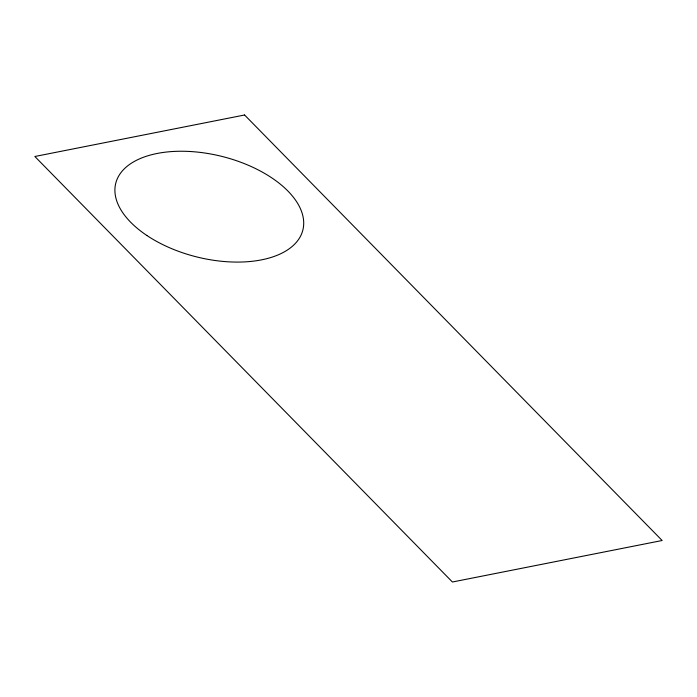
<?xml version="1.0" encoding="UTF-8"?>
<svg xmlns="http://www.w3.org/2000/svg" width="697" height="697" viewBox="0 0 697 697"><rect width="100%" height="100%" fill="white"/><g stroke="black" fill="none" stroke-linecap="round" stroke-linejoin="round"><path stroke-width="1.05" d="M244.586 114.996L34.85 156.494L452.414 582.004L662.15 540.506L244.586 114.996M146.849 235.464A96.421 51.805 14 0 0 301.836 233.268A96.421 51.805 14 0 0 179.251 151.258A96.421 51.805 14 0 0 146.849 235.464"/></g></svg>
